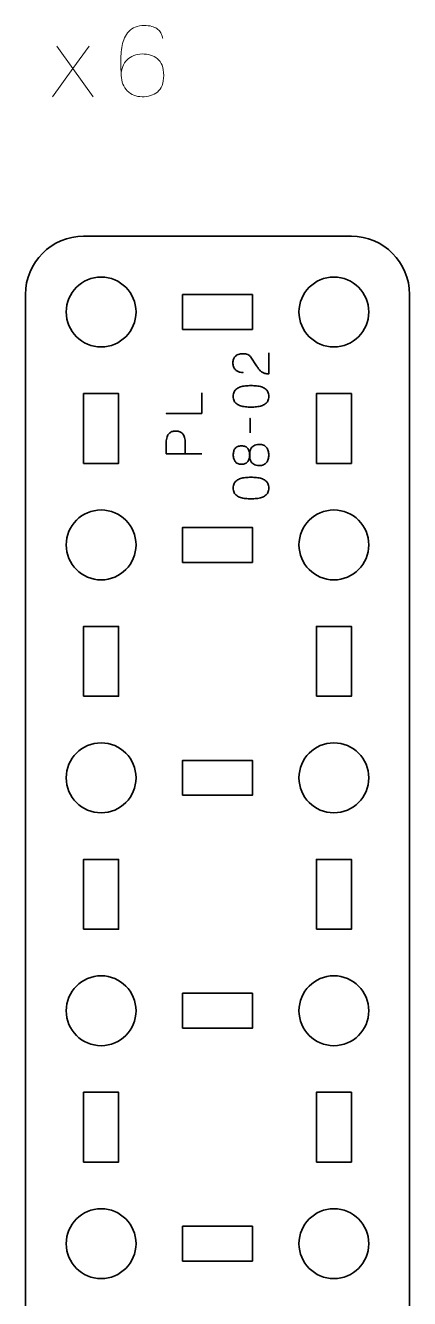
# Model space of a CAD drawing. Header units: centimetres. Extents: x -40 to 171, y -20 to 141.
# Drawn here: x 91.85 to 95.15, y 91.68 to 102.61 of the extents above; entities that cross this region are included whole.
import ezdxf

# ---------------------------------------------------------------- set-up
doc = ezdxf.new("R2010")
doc.units = ezdxf.units.CM
doc.header["$MEASUREMENT"] = 0
doc.layers.add('Layer 1', color=7, linetype='Continuous')

msp = doc.modelspace()

# ---------------------------------------------------------------- linework, layer by layer
at = {"layer": 'Layer 1', "color": 30, "lineweight": 9}
for points, knots in [([(92.67261, 102.18193), (92.67275, 102.20959), (92.67727, 102.23456), (92.6863, 102.25714), (92.6863, 102.25714), (92.69519, 102.27958), (92.70775, 102.29891), (92.72398, 102.31514), (92.72398, 102.31514), (92.74007, 102.33122), (92.75912, 102.34364), (92.78085, 102.35239), (92.78085, 102.35239), (92.80258, 102.36114), (92.82643, 102.36551), (92.85211, 102.36565), (92.85211, 102.36565), (92.87793, 102.3658), (92.90206, 102.36255), (92.9245, 102.35606), (92.9245, 102.35606), (92.94693, 102.34971), (92.96655, 102.33927), (92.98362, 102.32487), (92.98362, 102.32487), (93.0007, 102.31062), (93.0141, 102.29171), (93.0237, 102.26815), (93.0237, 102.26815), (93.0333, 102.24458), (93.03823, 102.21594), (93.03838, 102.18193), (93.03838, 102.18193), (93.03823, 102.14792), (93.0333, 102.11927), (93.0237, 102.09571), (93.0237, 102.09571), (93.0141, 102.07214), (93.0007, 102.05323), (92.98362, 102.03898), (92.98362, 102.03898), (92.96655, 102.02459), (92.94693, 102.01415), (92.9245, 102.0078), (92.9245, 102.0078), (92.90206, 102.0013), (92.87793, 101.99806), (92.85211, 101.9982), (92.85211, 101.9982), (92.82643, 101.99834), (92.80286, 102.00272), (92.78127, 102.01146), (92.78127, 102.01146), (92.75982, 102.02021), (92.74119, 102.03263), (92.72525, 102.04886), (92.72525, 102.04886), (92.7093, 102.06495), (92.69674, 102.08428), (92.68771, 102.10686), (92.68771, 102.10686), (92.67854, 102.12929), (92.6736, 102.15427), (92.67261, 102.18193), (92.67261, 102.18193), (92.67205, 102.1959), (92.67134, 102.21255), (92.67036, 102.23188), (92.67036, 102.23188), (92.66937, 102.25135), (92.6688, 102.27252), (92.66866, 102.29524), (92.66866, 102.29524), (92.66852, 102.3181), (92.66923, 102.34167), (92.67106, 102.3658), (92.67106, 102.3658), (92.67275, 102.39007), (92.67614, 102.41391), (92.68108, 102.43748), (92.68108, 102.43748), (92.68602, 102.46091), (92.69308, 102.48306), (92.70239, 102.5038), (92.70239, 102.5038), (92.7117, 102.52455), (92.7237, 102.54289), (92.73851, 102.55884), (92.73851, 102.55884), (92.75347, 102.57478), (92.77167, 102.58734), (92.79326, 102.59651), (92.79326, 102.59651), (92.81485, 102.60554), (92.8404, 102.6102), (92.86989, 102.61034), (92.86989, 102.61034), (92.89557, 102.6102), (92.9173, 102.60766), (92.93536, 102.60272), (92.93536, 102.60272), (92.95343, 102.59778), (92.96824, 102.59115), (92.9801, 102.58297), (92.9801, 102.58297), (92.99181, 102.57464), (93.00112, 102.56561), (93.0079, 102.55559), (93.0079, 102.55559), (93.01467, 102.54571), (93.01975, 102.53569), (93.02285, 102.52568), (93.02285, 102.52568), (93.0261, 102.51566), (93.02822, 102.50634), (93.02906, 102.49774), (93.02906, 102.49774), (93.02822, 102.50634), (93.0261, 102.51566), (93.02285, 102.52568), (93.02285, 102.52568), (93.01975, 102.53569), (93.01467, 102.54571), (93.0079, 102.55559), (93.0079, 102.55559), (93.00112, 102.56561), (92.99181, 102.57464), (92.9801, 102.58297), (92.9801, 102.58297), (92.96824, 102.59115), (92.95343, 102.59778), (92.93536, 102.60272), (92.93536, 102.60272), (92.9173, 102.60766), (92.89557, 102.6102), (92.86989, 102.61034), (92.86989, 102.61034), (92.8404, 102.6102), (92.81485, 102.60554), (92.79326, 102.59651), (92.79326, 102.59651), (92.77167, 102.58734), (92.75347, 102.57478), (92.73851, 102.55884), (92.73851, 102.55884), (92.7237, 102.54289), (92.7117, 102.52455), (92.70239, 102.5038), (92.70239, 102.5038), (92.69308, 102.48306), (92.68602, 102.46091), (92.68108, 102.43748), (92.68108, 102.43748), (92.67614, 102.41391), (92.67275, 102.39007), (92.67106, 102.3658), (92.67106, 102.3658), (92.66923, 102.34167), (92.66852, 102.3181), (92.66866, 102.29524), (92.66866, 102.29524), (92.6688, 102.27252), (92.66937, 102.25135), (92.67036, 102.23188), (92.67036, 102.23188), (92.67134, 102.21255), (92.67205, 102.1959), (92.67261, 102.18193), (92.67261, 102.18193), (92.6736, 102.15427), (92.67854, 102.12929), (92.68771, 102.10686), (92.68771, 102.10686), (92.69674, 102.08428), (92.7093, 102.06495), (92.72525, 102.04886), (92.72525, 102.04886), (92.74119, 102.03263), (92.75982, 102.02021), (92.78127, 102.01146), (92.78127, 102.01146), (92.80286, 102.00272), (92.82643, 101.99834), (92.85211, 101.9982), (92.85211, 101.9982), (92.87793, 101.99806), (92.90206, 102.0013), (92.9245, 102.0078), (92.9245, 102.0078), (92.94693, 102.01415), (92.96655, 102.02459), (92.98362, 102.03898), (92.98362, 102.03898), (93.0007, 102.05323), (93.0141, 102.07214), (93.0237, 102.09571), (93.0237, 102.09571), (93.0333, 102.11927), (93.03823, 102.14792), (93.03838, 102.18193), (93.03838, 102.18193), (93.03823, 102.21594), (93.0333, 102.24458), (93.0237, 102.26815), (93.0237, 102.26815), (93.0141, 102.29171), (93.0007, 102.31062), (92.98362, 102.32487), (92.98362, 102.32487), (92.96655, 102.33927), (92.94693, 102.34971), (92.9245, 102.35606), (92.9245, 102.35606), (92.90206, 102.36255), (92.87793, 102.3658), (92.85211, 102.36565), (92.85211, 102.36565), (92.82643, 102.36551), (92.80258, 102.36114), (92.78085, 102.35239), (92.78085, 102.35239), (92.75912, 102.34364), (92.74007, 102.33122), (92.72398, 102.31514), (92.72398, 102.31514), (92.70775, 102.29891), (92.69519, 102.27958), (92.6863, 102.25714), (92.6863, 102.25714), (92.67727, 102.23456), (92.67275, 102.20959), (92.67261, 102.18193)], [0, 0, 0, 0, 0.01724138, 0.01724138, 0.01724138, 0.01724138, 0.03448276, 0.03448276, 0.03448276, 0.03448276, 0.05172414, 0.05172414, 0.05172414, 0.05172414, 0.06896552, 0.06896552, 0.06896552, 0.06896552, 0.0862069, 0.0862069, 0.0862069, 0.0862069, 0.10344828, 0.10344828, 0.10344828, 0.10344828, 0.12068966, 0.12068966, 0.12068966, 0.12068966, 0.13793103, 0.13793103, 0.13793103, 0.13793103, 0.15517241, 0.15517241, 0.15517241, 0.15517241, 0.17241379, 0.17241379, 0.17241379, 0.17241379, 0.18965517, 0.18965517, 0.18965517, 0.18965517, 0.20689655, 0.20689655, 0.20689655, 0.20689655, 0.22413793, 0.22413793, 0.22413793, 0.22413793, 0.24137931, 0.24137931, 0.24137931, 0.24137931, 0.25862069, 0.25862069, 0.25862069, 0.25862069, 0.27586207, 0.27586207, 0.27586207, 0.27586207, 0.29310345, 0.29310345, 0.29310345, 0.29310345, 0.31034483, 0.31034483, 0.31034483, 0.31034483, 0.32758621, 0.32758621, 0.32758621, 0.32758621, 0.34482759, 0.34482759, 0.34482759, 0.34482759, 0.36206897, 0.36206897, 0.36206897, 0.36206897, 0.37931034, 0.37931034, 0.37931034, 0.37931034, 0.39655172, 0.39655172, 0.39655172, 0.39655172, 0.4137931, 0.4137931, 0.4137931, 0.4137931, 0.43103448, 0.43103448, 0.43103448, 0.43103448, 0.44827586, 0.44827586, 0.44827586, 0.44827586, 0.46551724, 0.46551724, 0.46551724, 0.46551724, 0.48275862, 0.48275862, 0.48275862, 0.48275862, 0.5, 0.5, 0.5, 0.5, 0.51724138, 0.51724138, 0.51724138, 0.51724138, 0.53448276, 0.53448276, 0.53448276, 0.53448276, 0.55172414, 0.55172414, 0.55172414, 0.55172414, 0.56896552, 0.56896552, 0.56896552, 0.56896552, 0.5862069, 0.5862069, 0.5862069, 0.5862069, 0.60344828, 0.60344828, 0.60344828, 0.60344828, 0.62068966, 0.62068966, 0.62068966, 0.62068966, 0.63793103, 0.63793103, 0.63793103, 0.63793103, 0.65517241, 0.65517241, 0.65517241, 0.65517241, 0.67241379, 0.67241379, 0.67241379, 0.67241379, 0.68965517, 0.68965517, 0.68965517, 0.68965517, 0.70689655, 0.70689655, 0.70689655, 0.70689655, 0.72413793, 0.72413793, 0.72413793, 0.72413793, 0.74137931, 0.74137931, 0.74137931, 0.74137931, 0.75862069, 0.75862069, 0.75862069, 0.75862069, 0.77586207, 0.77586207, 0.77586207, 0.77586207, 0.79310345, 0.79310345, 0.79310345, 0.79310345, 0.81034483, 0.81034483, 0.81034483, 0.81034483, 0.82758621, 0.82758621, 0.82758621, 0.82758621, 0.84482759, 0.84482759, 0.84482759, 0.84482759, 0.86206897, 0.86206897, 0.86206897, 0.86206897, 0.87931034, 0.87931034, 0.87931034, 0.87931034, 0.89655172, 0.89655172, 0.89655172, 0.89655172, 0.9137931, 0.9137931, 0.9137931, 0.9137931, 0.93103448, 0.93103448, 0.93103448, 0.93103448, 0.94827586, 0.94827586, 0.94827586, 0.94827586, 0.96551724, 0.96551724, 0.96551724, 0.96551724, 0.98275862, 0.98275862, 0.98275862, 0.98275862, 1, 1, 1, 1]), ([(92.08333, 101.9982), (92.08333, 101.9982), (92.25774, 102.24035), (92.25774, 102.24035), (92.25774, 102.24035), (92.25774, 102.24035), (92.11889, 102.43254), (92.11889, 102.43254), (92.11889, 102.43254), (92.11889, 102.43254), (92.25774, 102.24035), (92.25774, 102.24035), (92.25774, 102.24035), (92.25774, 102.24035), (92.39744, 102.43254), (92.39744, 102.43254), (92.39744, 102.43254), (92.39744, 102.43254), (92.25774, 102.24035), (92.25774, 102.24035), (92.25774, 102.24035), (92.25774, 102.24035), (92.43301, 101.9982), (92.43301, 101.9982), (92.43301, 101.9982), (92.43301, 101.9982), (92.25774, 102.24035), (92.25774, 102.24035), (92.25774, 102.24035), (92.25774, 102.24035), (92.08333, 101.9982), (92.08333, 101.9982)], [0, 0, 0, 0, 0.125, 0.125, 0.125, 0.125, 0.25, 0.25, 0.25, 0.25, 0.375, 0.375, 0.375, 0.375, 0.5, 0.5, 0.5, 0.5, 0.625, 0.625, 0.625, 0.625, 0.75, 0.75, 0.75, 0.75, 0.875, 0.875, 0.875, 0.875, 1, 1, 1, 1])]:
    msp.add_open_spline(points, degree=3, knots=knots, dxfattribs=at)
at = {"layer": 'Layer 1', "color": 250, "lineweight": 35}
for points, knots in [([(94.65, 85.5), (94.65, 85.5), (92.35, 85.5), (92.35, 85.5), (92.35, 85.5), (92.07391, 85.5), (91.85, 85.72391), (91.85, 86), (91.85, 86), (91.85, 86), (91.85, 100.3), (91.85, 100.3), (91.85, 100.3), (91.85, 100.57609), (92.07391, 100.8), (92.35, 100.8), (92.35, 100.8), (92.35, 100.8), (94.65, 100.8), (94.65, 100.8), (94.65, 100.8), (94.92609, 100.8), (95.15, 100.57609), (95.15, 100.3), (95.15, 100.3), (95.15, 100.3), (95.15, 86), (95.15, 86), (95.15, 86), (95.15, 85.72391), (94.92609, 85.5), (94.65, 85.5)], [0, 0, 0, 0, 0.125, 0.125, 0.125, 0.125, 0.25, 0.25, 0.25, 0.25, 0.375, 0.375, 0.375, 0.375, 0.5, 0.5, 0.5, 0.5, 0.625, 0.625, 0.625, 0.625, 0.75, 0.75, 0.75, 0.75, 0.875, 0.875, 0.875, 0.875, 1, 1, 1, 1]), ([(92.2, 100.15), (92.2, 100.31566), (92.33434, 100.45), (92.5, 100.45), (92.5, 100.45), (92.66566, 100.45), (92.8, 100.31566), (92.8, 100.15), (92.8, 100.15), (92.8, 99.98434), (92.66566, 99.85), (92.5, 99.85), (92.5, 99.85), (92.33434, 99.85), (92.2, 99.98434), (92.2, 100.15)], [0, 0, 0, 0, 0.25, 0.25, 0.25, 0.25, 0.5, 0.5, 0.5, 0.5, 0.75, 0.75, 0.75, 0.75, 1, 1, 1, 1]), ([(94.2, 100.15), (94.2, 100.31566), (94.33434, 100.45), (94.5, 100.45), (94.5, 100.45), (94.66566, 100.45), (94.8, 100.31566), (94.8, 100.15), (94.8, 100.15), (94.8, 99.98434), (94.66566, 99.85), (94.5, 99.85), (94.5, 99.85), (94.33434, 99.85), (94.2, 99.98434), (94.2, 100.15)], [0, 0, 0, 0, 0.25, 0.25, 0.25, 0.25, 0.5, 0.5, 0.5, 0.5, 0.75, 0.75, 0.75, 0.75, 1, 1, 1, 1]), ([(93.2, 100), (93.2, 100), (93.2, 100.3), (93.2, 100.3), (93.2, 100.3), (93.2, 100.3), (93.8, 100.3), (93.8, 100.3), (93.8, 100.3), (93.8, 100.3), (93.8, 100), (93.8, 100), (93.8, 100), (93.8, 100), (93.2, 100), (93.2, 100)], [0, 0, 0, 0, 0.25, 0.25, 0.25, 0.25, 0.5, 0.5, 0.5, 0.5, 0.75, 0.75, 0.75, 0.75, 1, 1, 1, 1]), ([(92.35, 98.85), (92.35, 98.85), (92.35, 99.45), (92.35, 99.45), (92.35, 99.45), (92.35, 99.45), (92.65, 99.45), (92.65, 99.45), (92.65, 99.45), (92.65, 99.45), (92.65, 98.85), (92.65, 98.85), (92.65, 98.85), (92.65, 98.85), (92.35, 98.85), (92.35, 98.85)], [0, 0, 0, 0, 0.25, 0.25, 0.25, 0.25, 0.5, 0.5, 0.5, 0.5, 0.75, 0.75, 0.75, 0.75, 1, 1, 1, 1]), ([(94.35, 98.85), (94.35, 98.85), (94.35, 99.45), (94.35, 99.45), (94.35, 99.45), (94.35, 99.45), (94.65, 99.45), (94.65, 99.45), (94.65, 99.45), (94.65, 99.45), (94.65, 98.85), (94.65, 98.85), (94.65, 98.85), (94.65, 98.85), (94.35, 98.85), (94.35, 98.85)], [0, 0, 0, 0, 0.25, 0.25, 0.25, 0.25, 0.5, 0.5, 0.5, 0.5, 0.75, 0.75, 0.75, 0.75, 1, 1, 1, 1]), ([(92.2, 98.15), (92.2, 98.31566), (92.33434, 98.45), (92.5, 98.45), (92.5, 98.45), (92.66566, 98.45), (92.8, 98.31566), (92.8, 98.15), (92.8, 98.15), (92.8, 97.98434), (92.66566, 97.85), (92.5, 97.85), (92.5, 97.85), (92.33434, 97.85), (92.2, 97.98434), (92.2, 98.15)], [0, 0, 0, 0, 0.25, 0.25, 0.25, 0.25, 0.5, 0.5, 0.5, 0.5, 0.75, 0.75, 0.75, 0.75, 1, 1, 1, 1]), ([(94.2, 98.15), (94.2, 98.31566), (94.33434, 98.45), (94.5, 98.45), (94.5, 98.45), (94.66566, 98.45), (94.8, 98.31566), (94.8, 98.15), (94.8, 98.15), (94.8, 97.98434), (94.66566, 97.85), (94.5, 97.85), (94.5, 97.85), (94.33434, 97.85), (94.2, 97.98434), (94.2, 98.15)], [0, 0, 0, 0, 0.25, 0.25, 0.25, 0.25, 0.5, 0.5, 0.5, 0.5, 0.75, 0.75, 0.75, 0.75, 1, 1, 1, 1]), ([(93.2, 98), (93.2, 98), (93.2, 98.3), (93.2, 98.3), (93.2, 98.3), (93.2, 98.3), (93.8, 98.3), (93.8, 98.3), (93.8, 98.3), (93.8, 98.3), (93.8, 98), (93.8, 98), (93.8, 98), (93.8, 98), (93.2, 98), (93.2, 98)], [0, 0, 0, 0, 0.25, 0.25, 0.25, 0.25, 0.5, 0.5, 0.5, 0.5, 0.75, 0.75, 0.75, 0.75, 1, 1, 1, 1]), ([(92.35, 96.85), (92.35, 96.85), (92.35, 97.45), (92.35, 97.45), (92.35, 97.45), (92.35, 97.45), (92.65, 97.45), (92.65, 97.45), (92.65, 97.45), (92.65, 97.45), (92.65, 96.85), (92.65, 96.85), (92.65, 96.85), (92.65, 96.85), (92.35, 96.85), (92.35, 96.85)], [0, 0, 0, 0, 0.25, 0.25, 0.25, 0.25, 0.5, 0.5, 0.5, 0.5, 0.75, 0.75, 0.75, 0.75, 1, 1, 1, 1]), ([(94.35, 96.85), (94.35, 96.85), (94.35, 97.45), (94.35, 97.45), (94.35, 97.45), (94.35, 97.45), (94.65, 97.45), (94.65, 97.45), (94.65, 97.45), (94.65, 97.45), (94.65, 96.85), (94.65, 96.85), (94.65, 96.85), (94.65, 96.85), (94.35, 96.85), (94.35, 96.85)], [0, 0, 0, 0, 0.25, 0.25, 0.25, 0.25, 0.5, 0.5, 0.5, 0.5, 0.75, 0.75, 0.75, 0.75, 1, 1, 1, 1]), ([(92.2, 96.15), (92.2, 96.31566), (92.33434, 96.45), (92.5, 96.45), (92.5, 96.45), (92.66566, 96.45), (92.8, 96.31566), (92.8, 96.15), (92.8, 96.15), (92.8, 95.98434), (92.66566, 95.85), (92.5, 95.85), (92.5, 95.85), (92.33434, 95.85), (92.2, 95.98434), (92.2, 96.15)], [0, 0, 0, 0, 0.25, 0.25, 0.25, 0.25, 0.5, 0.5, 0.5, 0.5, 0.75, 0.75, 0.75, 0.75, 1, 1, 1, 1]), ([(94.2, 96.15), (94.2, 96.31566), (94.33434, 96.45), (94.5, 96.45), (94.5, 96.45), (94.66566, 96.45), (94.8, 96.31566), (94.8, 96.15), (94.8, 96.15), (94.8, 95.98434), (94.66566, 95.85), (94.5, 95.85), (94.5, 95.85), (94.33434, 95.85), (94.2, 95.98434), (94.2, 96.15)], [0, 0, 0, 0, 0.25, 0.25, 0.25, 0.25, 0.5, 0.5, 0.5, 0.5, 0.75, 0.75, 0.75, 0.75, 1, 1, 1, 1]), ([(93.2, 96), (93.2, 96), (93.2, 96.3), (93.2, 96.3), (93.2, 96.3), (93.2, 96.3), (93.8, 96.3), (93.8, 96.3), (93.8, 96.3), (93.8, 96.3), (93.8, 96), (93.8, 96), (93.8, 96), (93.8, 96), (93.2, 96), (93.2, 96)], [0, 0, 0, 0, 0.25, 0.25, 0.25, 0.25, 0.5, 0.5, 0.5, 0.5, 0.75, 0.75, 0.75, 0.75, 1, 1, 1, 1]), ([(92.35, 94.85), (92.35, 94.85), (92.35, 95.45), (92.35, 95.45), (92.35, 95.45), (92.35, 95.45), (92.65, 95.45), (92.65, 95.45), (92.65, 95.45), (92.65, 95.45), (92.65, 94.85), (92.65, 94.85), (92.65, 94.85), (92.65, 94.85), (92.35, 94.85), (92.35, 94.85)], [0, 0, 0, 0, 0.25, 0.25, 0.25, 0.25, 0.5, 0.5, 0.5, 0.5, 0.75, 0.75, 0.75, 0.75, 1, 1, 1, 1]), ([(94.35, 94.85), (94.35, 94.85), (94.35, 95.45), (94.35, 95.45), (94.35, 95.45), (94.35, 95.45), (94.65, 95.45), (94.65, 95.45), (94.65, 95.45), (94.65, 95.45), (94.65, 94.85), (94.65, 94.85), (94.65, 94.85), (94.65, 94.85), (94.35, 94.85), (94.35, 94.85)], [0, 0, 0, 0, 0.25, 0.25, 0.25, 0.25, 0.5, 0.5, 0.5, 0.5, 0.75, 0.75, 0.75, 0.75, 1, 1, 1, 1]), ([(92.2, 94.15), (92.2, 94.31566), (92.33434, 94.45), (92.5, 94.45), (92.5, 94.45), (92.66566, 94.45), (92.8, 94.31566), (92.8, 94.15), (92.8, 94.15), (92.8, 93.98434), (92.66566, 93.85), (92.5, 93.85), (92.5, 93.85), (92.33434, 93.85), (92.2, 93.98434), (92.2, 94.15)], [0, 0, 0, 0, 0.25, 0.25, 0.25, 0.25, 0.5, 0.5, 0.5, 0.5, 0.75, 0.75, 0.75, 0.75, 1, 1, 1, 1]), ([(94.2, 94.15), (94.2, 94.31566), (94.33434, 94.45), (94.5, 94.45), (94.5, 94.45), (94.66566, 94.45), (94.8, 94.31566), (94.8, 94.15), (94.8, 94.15), (94.8, 93.98434), (94.66566, 93.85), (94.5, 93.85), (94.5, 93.85), (94.33434, 93.85), (94.2, 93.98434), (94.2, 94.15)], [0, 0, 0, 0, 0.25, 0.25, 0.25, 0.25, 0.5, 0.5, 0.5, 0.5, 0.75, 0.75, 0.75, 0.75, 1, 1, 1, 1]), ([(93.2, 94), (93.2, 94), (93.2, 94.3), (93.2, 94.3), (93.2, 94.3), (93.2, 94.3), (93.8, 94.3), (93.8, 94.3), (93.8, 94.3), (93.8, 94.3), (93.8, 94), (93.8, 94), (93.8, 94), (93.8, 94), (93.2, 94), (93.2, 94)], [0, 0, 0, 0, 0.25, 0.25, 0.25, 0.25, 0.5, 0.5, 0.5, 0.5, 0.75, 0.75, 0.75, 0.75, 1, 1, 1, 1]), ([(92.35, 92.85), (92.35, 92.85), (92.35, 93.45), (92.35, 93.45), (92.35, 93.45), (92.35, 93.45), (92.65, 93.45), (92.65, 93.45), (92.65, 93.45), (92.65, 93.45), (92.65, 92.85), (92.65, 92.85), (92.65, 92.85), (92.65, 92.85), (92.35, 92.85), (92.35, 92.85)], [0, 0, 0, 0, 0.25, 0.25, 0.25, 0.25, 0.5, 0.5, 0.5, 0.5, 0.75, 0.75, 0.75, 0.75, 1, 1, 1, 1]), ([(94.35, 92.85), (94.35, 92.85), (94.35, 93.45), (94.35, 93.45), (94.35, 93.45), (94.35, 93.45), (94.65, 93.45), (94.65, 93.45), (94.65, 93.45), (94.65, 93.45), (94.65, 92.85), (94.65, 92.85), (94.65, 92.85), (94.65, 92.85), (94.35, 92.85), (94.35, 92.85)], [0, 0, 0, 0, 0.25, 0.25, 0.25, 0.25, 0.5, 0.5, 0.5, 0.5, 0.75, 0.75, 0.75, 0.75, 1, 1, 1, 1]), ([(92.2, 92.15), (92.2, 92.31566), (92.33434, 92.45), (92.5, 92.45), (92.5, 92.45), (92.66566, 92.45), (92.8, 92.31566), (92.8, 92.15), (92.8, 92.15), (92.8, 91.98434), (92.66566, 91.85), (92.5, 91.85), (92.5, 91.85), (92.33434, 91.85), (92.2, 91.98434), (92.2, 92.15)], [0, 0, 0, 0, 0.25, 0.25, 0.25, 0.25, 0.5, 0.5, 0.5, 0.5, 0.75, 0.75, 0.75, 0.75, 1, 1, 1, 1]), ([(94.2, 92.15), (94.2, 92.31566), (94.33434, 92.45), (94.5, 92.45), (94.5, 92.45), (94.66566, 92.45), (94.8, 92.31566), (94.8, 92.15), (94.8, 92.15), (94.8, 91.98434), (94.66566, 91.85), (94.5, 91.85), (94.5, 91.85), (94.33434, 91.85), (94.2, 91.98434), (94.2, 92.15)], [0, 0, 0, 0, 0.25, 0.25, 0.25, 0.25, 0.5, 0.5, 0.5, 0.5, 0.75, 0.75, 0.75, 0.75, 1, 1, 1, 1]), ([(93.2, 92), (93.2, 92), (93.2, 92.3), (93.2, 92.3), (93.2, 92.3), (93.2, 92.3), (93.8, 92.3), (93.8, 92.3), (93.8, 92.3), (93.8, 92.3), (93.8, 92), (93.8, 92), (93.8, 92), (93.8, 92), (93.2, 92), (93.2, 92)], [0, 0, 0, 0, 0.25, 0.25, 0.25, 0.25, 0.5, 0.5, 0.5, 0.5, 0.75, 0.75, 0.75, 0.75, 1, 1, 1, 1])]:
    msp.add_open_spline(points, degree=3, knots=knots, dxfattribs=at)
at = {"layer": 'Layer 1', "color": 30, "lineweight": 35}
for points, knots in [([(93.94023, 99.79985), (93.94023, 99.79985), (93.94023, 99.61824), (93.94023, 99.61824), (93.94023, 99.61824), (93.92795, 99.61859), (93.91709, 99.62014), (93.90777, 99.62276), (93.90777, 99.62276), (93.89846, 99.62544), (93.89028, 99.62903), (93.88322, 99.63348), (93.88322, 99.63348), (93.87617, 99.638), (93.86989, 99.64315), (93.86438, 99.649), (93.86438, 99.649), (93.85881, 99.65486), (93.85373, 99.66114), (93.84893, 99.66791), (93.84893, 99.66791), (93.8442, 99.67468), (93.83948, 99.68167), (93.83482, 99.68894), (93.83482, 99.68894), (93.83482, 99.68894), (93.78656, 99.76133), (93.78656, 99.76133), (93.78656, 99.76133), (93.78134, 99.76873), (93.7757, 99.77452), (93.76949, 99.77861), (93.76949, 99.77861), (93.76335, 99.78277), (93.75686, 99.78567), (93.75008, 99.78743), (93.75008, 99.78743), (93.74324, 99.78912), (93.73633, 99.79018), (93.7292, 99.79053), (93.7292, 99.79053), (93.72207, 99.79089), (93.71495, 99.79103), (93.70782, 99.79096), (93.70782, 99.79096), (93.70197, 99.79096), (93.69569, 99.79018), (93.68891, 99.78863), (93.68891, 99.78863), (93.68221, 99.78701), (93.67551, 99.78447), (93.66888, 99.78087), (93.66888, 99.78087), (93.66224, 99.77727), (93.65618, 99.77247), (93.65067, 99.76648), (93.65067, 99.76648), (93.64524, 99.76048), (93.64087, 99.75307), (93.63755, 99.74425), (93.63755, 99.74425), (93.63423, 99.73543), (93.63254, 99.72506), (93.63247, 99.71307), (93.63247, 99.71307), (93.63254, 99.701), (93.63423, 99.69035), (93.63748, 99.68117), (93.63748, 99.68117), (93.64072, 99.672), (93.64524, 99.66417), (93.65095, 99.65768), (93.65095, 99.65768), (93.65667, 99.65119), (93.6633, 99.64597), (93.67071, 99.64188), (93.67071, 99.64188), (93.67812, 99.63778), (93.68602, 99.63482), (93.69435, 99.63292), (93.69435, 99.63292), (93.70267, 99.63101), (93.71114, 99.63009), (93.71968, 99.63009), (93.71968, 99.63009), (93.71114, 99.63009), (93.70267, 99.63101), (93.69435, 99.63292), (93.69435, 99.63292), (93.68602, 99.63482), (93.67812, 99.63778), (93.67071, 99.64188), (93.67071, 99.64188), (93.6633, 99.64597), (93.65667, 99.65119), (93.65095, 99.65768), (93.65095, 99.65768), (93.64524, 99.66417), (93.64072, 99.672), (93.63748, 99.68117), (93.63748, 99.68117), (93.63423, 99.69035), (93.63254, 99.701), (93.63247, 99.71307), (93.63247, 99.71307), (93.63254, 99.72506), (93.63423, 99.73543), (93.63755, 99.74425), (93.63755, 99.74425), (93.64087, 99.75307), (93.64524, 99.76048), (93.65067, 99.76648), (93.65067, 99.76648), (93.65618, 99.77247), (93.66224, 99.77727), (93.66888, 99.78087), (93.66888, 99.78087), (93.67551, 99.78447), (93.68221, 99.78701), (93.68891, 99.78863), (93.68891, 99.78863), (93.69569, 99.79018), (93.70197, 99.79096), (93.70782, 99.79096), (93.70782, 99.79096), (93.71495, 99.79103), (93.72207, 99.79089), (93.7292, 99.79053), (93.7292, 99.79053), (93.73633, 99.79018), (93.74324, 99.78912), (93.75008, 99.78743), (93.75008, 99.78743), (93.75686, 99.78567), (93.76335, 99.78277), (93.76949, 99.77861), (93.76949, 99.77861), (93.7757, 99.77452), (93.78134, 99.76873), (93.78656, 99.76133), (93.78656, 99.76133), (93.78656, 99.76133), (93.83482, 99.68894), (93.83482, 99.68894), (93.83482, 99.68894), (93.83948, 99.68167), (93.8442, 99.67468), (93.84893, 99.66791), (93.84893, 99.66791), (93.85373, 99.66114), (93.85881, 99.65486), (93.86438, 99.649), (93.86438, 99.649), (93.86989, 99.64315), (93.87617, 99.638), (93.88322, 99.63348), (93.88322, 99.63348), (93.89028, 99.62903), (93.89846, 99.62544), (93.90777, 99.62276), (93.90777, 99.62276), (93.91709, 99.62014), (93.92795, 99.61859), (93.94023, 99.61824), (93.94023, 99.61824), (93.94023, 99.61824), (93.94023, 99.79985), (93.94023, 99.79985)], [0, 0, 0, 0, 0.02380952, 0.02380952, 0.02380952, 0.02380952, 0.04761905, 0.04761905, 0.04761905, 0.04761905, 0.07142857, 0.07142857, 0.07142857, 0.07142857, 0.0952381, 0.0952381, 0.0952381, 0.0952381, 0.11904762, 0.11904762, 0.11904762, 0.11904762, 0.14285714, 0.14285714, 0.14285714, 0.14285714, 0.16666667, 0.16666667, 0.16666667, 0.16666667, 0.19047619, 0.19047619, 0.19047619, 0.19047619, 0.21428571, 0.21428571, 0.21428571, 0.21428571, 0.23809524, 0.23809524, 0.23809524, 0.23809524, 0.26190476, 0.26190476, 0.26190476, 0.26190476, 0.28571429, 0.28571429, 0.28571429, 0.28571429, 0.30952381, 0.30952381, 0.30952381, 0.30952381, 0.33333333, 0.33333333, 0.33333333, 0.33333333, 0.35714286, 0.35714286, 0.35714286, 0.35714286, 0.38095238, 0.38095238, 0.38095238, 0.38095238, 0.4047619, 0.4047619, 0.4047619, 0.4047619, 0.42857143, 0.42857143, 0.42857143, 0.42857143, 0.45238095, 0.45238095, 0.45238095, 0.45238095, 0.47619048, 0.47619048, 0.47619048, 0.47619048, 0.5, 0.5, 0.5, 0.5, 0.52380952, 0.52380952, 0.52380952, 0.52380952, 0.54761905, 0.54761905, 0.54761905, 0.54761905, 0.57142857, 0.57142857, 0.57142857, 0.57142857, 0.5952381, 0.5952381, 0.5952381, 0.5952381, 0.61904762, 0.61904762, 0.61904762, 0.61904762, 0.64285714, 0.64285714, 0.64285714, 0.64285714, 0.66666667, 0.66666667, 0.66666667, 0.66666667, 0.69047619, 0.69047619, 0.69047619, 0.69047619, 0.71428571, 0.71428571, 0.71428571, 0.71428571, 0.73809524, 0.73809524, 0.73809524, 0.73809524, 0.76190476, 0.76190476, 0.76190476, 0.76190476, 0.78571429, 0.78571429, 0.78571429, 0.78571429, 0.80952381, 0.80952381, 0.80952381, 0.80952381, 0.83333333, 0.83333333, 0.83333333, 0.83333333, 0.85714286, 0.85714286, 0.85714286, 0.85714286, 0.88095238, 0.88095238, 0.88095238, 0.88095238, 0.9047619, 0.9047619, 0.9047619, 0.9047619, 0.92857143, 0.92857143, 0.92857143, 0.92857143, 0.95238095, 0.95238095, 0.95238095, 0.95238095, 0.97619048, 0.97619048, 0.97619048, 0.97619048, 1, 1, 1, 1]), ([(93.94023, 99.42563), (93.94016, 99.44044), (93.93755, 99.45321), (93.93247, 99.46387), (93.93247, 99.46387), (93.92739, 99.47445), (93.92012, 99.48327), (93.91088, 99.49032), (93.91088, 99.49032), (93.90157, 99.49731), (93.89056, 99.50281), (93.87786, 99.5069), (93.87786, 99.5069), (93.86516, 99.51093), (93.85126, 99.51382), (93.83602, 99.51544), (93.83602, 99.51544), (93.82078, 99.51714), (93.80476, 99.51798), (93.78783, 99.51791), (93.78783, 99.51791), (93.77097, 99.51798), (93.75495, 99.51714), (93.73978, 99.51544), (93.73978, 99.51544), (93.72461, 99.51382), (93.71064, 99.51093), (93.69794, 99.5069), (93.69794, 99.5069), (93.68531, 99.50281), (93.67431, 99.49731), (93.66492, 99.49032), (93.66492, 99.49032), (93.65561, 99.48327), (93.64834, 99.47445), (93.64326, 99.46387), (93.64326, 99.46387), (93.63811, 99.45321), (93.6355, 99.44044), (93.63543, 99.42563), (93.63543, 99.42563), (93.6355, 99.41081), (93.63811, 99.39804), (93.64326, 99.38738), (93.64326, 99.38738), (93.64834, 99.3768), (93.65561, 99.36798), (93.66492, 99.36093), (93.66492, 99.36093), (93.67431, 99.35394), (93.68531, 99.34844), (93.69794, 99.34435), (93.69794, 99.34435), (93.71064, 99.34032), (93.72461, 99.33743), (93.73978, 99.33581), (93.73978, 99.33581), (93.75495, 99.33412), (93.77097, 99.33327), (93.78783, 99.33334), (93.78783, 99.33334), (93.80476, 99.33327), (93.82078, 99.33412), (93.83602, 99.33581), (93.83602, 99.33581), (93.85126, 99.33743), (93.86516, 99.34032), (93.87786, 99.34435), (93.87786, 99.34435), (93.89056, 99.34844), (93.90157, 99.35394), (93.91088, 99.36093), (93.91088, 99.36093), (93.92012, 99.36798), (93.92739, 99.3768), (93.93247, 99.38738), (93.93247, 99.38738), (93.93755, 99.39804), (93.94016, 99.41081), (93.94023, 99.42563)], [0, 0, 0, 0, 0.05, 0.05, 0.05, 0.05, 0.1, 0.1, 0.1, 0.1, 0.15, 0.15, 0.15, 0.15, 0.2, 0.2, 0.2, 0.2, 0.25, 0.25, 0.25, 0.25, 0.3, 0.3, 0.3, 0.3, 0.35, 0.35, 0.35, 0.35, 0.4, 0.4, 0.4, 0.4, 0.45, 0.45, 0.45, 0.45, 0.5, 0.5, 0.5, 0.5, 0.55, 0.55, 0.55, 0.55, 0.6, 0.6, 0.6, 0.6, 0.65, 0.65, 0.65, 0.65, 0.7, 0.7, 0.7, 0.7, 0.75, 0.75, 0.75, 0.75, 0.8, 0.8, 0.8, 0.8, 0.85, 0.85, 0.85, 0.85, 0.9, 0.9, 0.9, 0.9, 0.95, 0.95, 0.95, 0.95, 1, 1, 1, 1]), ([(93.94023, 99.42563), (93.94016, 99.44044), (93.93755, 99.45321), (93.93247, 99.46387), (93.93247, 99.46387), (93.92739, 99.47445), (93.92012, 99.48327), (93.91088, 99.49032), (93.91088, 99.49032), (93.90157, 99.49731), (93.89056, 99.50281), (93.87786, 99.5069), (93.87786, 99.5069), (93.86516, 99.51093), (93.85126, 99.51382), (93.83602, 99.51544), (93.83602, 99.51544), (93.82078, 99.51714), (93.80476, 99.51798), (93.78783, 99.51791), (93.78783, 99.51791), (93.77097, 99.51798), (93.75495, 99.51714), (93.73978, 99.51544), (93.73978, 99.51544), (93.72461, 99.51382), (93.71064, 99.51093), (93.69794, 99.5069), (93.69794, 99.5069), (93.68531, 99.50281), (93.67431, 99.49731), (93.66492, 99.49032), (93.66492, 99.49032), (93.65561, 99.48327), (93.64834, 99.47445), (93.64326, 99.46387), (93.64326, 99.46387), (93.63811, 99.45321), (93.6355, 99.44044), (93.63543, 99.42563), (93.63543, 99.42563), (93.6355, 99.41081), (93.63811, 99.39804), (93.64326, 99.38738), (93.64326, 99.38738), (93.64834, 99.3768), (93.65561, 99.36798), (93.66492, 99.36093), (93.66492, 99.36093), (93.67431, 99.35394), (93.68531, 99.34844), (93.69794, 99.34435), (93.69794, 99.34435), (93.71064, 99.34032), (93.72461, 99.33743), (93.73978, 99.33581), (93.73978, 99.33581), (93.75495, 99.33412), (93.77097, 99.33327), (93.78783, 99.33334), (93.78783, 99.33334), (93.80476, 99.33327), (93.82078, 99.33412), (93.83602, 99.33581), (93.83602, 99.33581), (93.85126, 99.33743), (93.86516, 99.34032), (93.87786, 99.34435), (93.87786, 99.34435), (93.89056, 99.34844), (93.90157, 99.35394), (93.91088, 99.36093), (93.91088, 99.36093), (93.92012, 99.36798), (93.92739, 99.3768), (93.93247, 99.38738), (93.93247, 99.38738), (93.93755, 99.39804), (93.94016, 99.41081), (93.94023, 99.42563)], [0, 0, 0, 0, 0.05, 0.05, 0.05, 0.05, 0.1, 0.1, 0.1, 0.1, 0.15, 0.15, 0.15, 0.15, 0.2, 0.2, 0.2, 0.2, 0.25, 0.25, 0.25, 0.25, 0.3, 0.3, 0.3, 0.3, 0.35, 0.35, 0.35, 0.35, 0.4, 0.4, 0.4, 0.4, 0.45, 0.45, 0.45, 0.45, 0.5, 0.5, 0.5, 0.5, 0.55, 0.55, 0.55, 0.55, 0.6, 0.6, 0.6, 0.6, 0.65, 0.65, 0.65, 0.65, 0.7, 0.7, 0.7, 0.7, 0.75, 0.75, 0.75, 0.75, 0.8, 0.8, 0.8, 0.8, 0.85, 0.85, 0.85, 0.85, 0.9, 0.9, 0.9, 0.9, 0.95, 0.95, 0.95, 0.95, 1, 1, 1, 1]), ([(93.36492, 99.45695), (93.36492, 99.45695), (93.36492, 99.27873), (93.36492, 99.27873), (93.36492, 99.27873), (93.36492, 99.27873), (93.0597, 99.27873), (93.0597, 99.27873), (93.0597, 99.27873), (93.0597, 99.27873), (93.36492, 99.27873), (93.36492, 99.27873), (93.36492, 99.27873), (93.36492, 99.27873), (93.36492, 99.45695), (93.36492, 99.45695)], [0, 0, 0, 0, 0.25, 0.25, 0.25, 0.25, 0.5, 0.5, 0.5, 0.5, 0.75, 0.75, 0.75, 0.75, 1, 1, 1, 1]), ([(93.78063, 99.11321), (93.78063, 99.11321), (93.78063, 99.2364), (93.78063, 99.2364), (93.78063, 99.2364), (93.78063, 99.2364), (93.78063, 99.11321), (93.78063, 99.11321)], [0, 0, 0, 0, 0.5, 0.5, 0.5, 0.5, 1, 1, 1, 1]), ([(93.36492, 98.93245), (93.36492, 98.93245), (93.0597, 98.93245), (93.0597, 98.93245), (93.0597, 98.93245), (93.0597, 98.93245), (93.0597, 99.02982), (93.0597, 99.02982), (93.0597, 99.02982), (93.05977, 99.04929), (93.06196, 99.0653), (93.06619, 99.07793), (93.06619, 99.07793), (93.07035, 99.09049), (93.07614, 99.10037), (93.08348, 99.1075), (93.08348, 99.1075), (93.09074, 99.11462), (93.09907, 99.1197), (93.10845, 99.12281), (93.10845, 99.12281), (93.11784, 99.12584), (93.12764, 99.1276), (93.13802, 99.12803), (93.13802, 99.12803), (93.14839, 99.12852), (93.15855, 99.12732), (93.16842, 99.1245), (93.16842, 99.1245), (93.1783, 99.12161), (93.18726, 99.11674), (93.19531, 99.10975), (93.19531, 99.10975), (93.20335, 99.10284), (93.20977, 99.09346), (93.2145, 99.08167), (93.2145, 99.08167), (93.21929, 99.06989), (93.22169, 99.05529), (93.22183, 99.03786), (93.22183, 99.03786), (93.22183, 99.03786), (93.22183, 98.93245), (93.22183, 98.93245), (93.22183, 98.93245), (93.22183, 98.93245), (93.22183, 99.03786), (93.22183, 99.03786), (93.22183, 99.03786), (93.22169, 99.05493), (93.21929, 99.0694), (93.2145, 99.08111), (93.2145, 99.08111), (93.20977, 99.09289), (93.20335, 99.10228), (93.19531, 99.10933), (93.19531, 99.10933), (93.18726, 99.11632), (93.1783, 99.12133), (93.16842, 99.12429), (93.16842, 99.12429), (93.15855, 99.12725), (93.14839, 99.12852), (93.13802, 99.12803), (93.13802, 99.12803), (93.12764, 99.1276), (93.11784, 99.12584), (93.10845, 99.12267), (93.10845, 99.12267), (93.09907, 99.11956), (93.09074, 99.11434), (93.08348, 99.10721), (93.08348, 99.10721), (93.07614, 99.10002), (93.07035, 99.09014), (93.06619, 99.07758), (93.06619, 99.07758), (93.06196, 99.06495), (93.05977, 99.04908), (93.0597, 99.02982), (93.0597, 99.02982), (93.0597, 99.02982), (93.0597, 98.93245), (93.0597, 98.93245), (93.0597, 98.93245), (93.0597, 98.93245), (93.36492, 98.93245), (93.36492, 98.93245)], [0, 0, 0, 0, 0.04545455, 0.04545455, 0.04545455, 0.04545455, 0.09090909, 0.09090909, 0.09090909, 0.09090909, 0.13636364, 0.13636364, 0.13636364, 0.13636364, 0.18181818, 0.18181818, 0.18181818, 0.18181818, 0.22727273, 0.22727273, 0.22727273, 0.22727273, 0.27272727, 0.27272727, 0.27272727, 0.27272727, 0.31818182, 0.31818182, 0.31818182, 0.31818182, 0.36363636, 0.36363636, 0.36363636, 0.36363636, 0.40909091, 0.40909091, 0.40909091, 0.40909091, 0.45454545, 0.45454545, 0.45454545, 0.45454545, 0.5, 0.5, 0.5, 0.5, 0.54545455, 0.54545455, 0.54545455, 0.54545455, 0.59090909, 0.59090909, 0.59090909, 0.59090909, 0.63636364, 0.63636364, 0.63636364, 0.63636364, 0.68181818, 0.68181818, 0.68181818, 0.68181818, 0.72727273, 0.72727273, 0.72727273, 0.72727273, 0.77272727, 0.77272727, 0.77272727, 0.77272727, 0.81818182, 0.81818182, 0.81818182, 0.81818182, 0.86363636, 0.86363636, 0.86363636, 0.86363636, 0.90909091, 0.90909091, 0.90909091, 0.90909091, 0.95454545, 0.95454545, 0.95454545, 0.95454545, 1, 1, 1, 1]), ([(93.7764, 98.92187), (93.7764, 98.93273), (93.77513, 98.94289), (93.77259, 98.95242), (93.77259, 98.95242), (93.76998, 98.96187), (93.76589, 98.9702), (93.76031, 98.97746), (93.76031, 98.97746), (93.75474, 98.98466), (93.74747, 98.9903), (93.73851, 98.9944), (93.73851, 98.9944), (93.72962, 98.99849), (93.71883, 99.00053), (93.70613, 99.0006), (93.70613, 99.0006), (93.69343, 99.00053), (93.68256, 98.99856), (93.67353, 98.99468), (93.67353, 98.99468), (93.6645, 98.9908), (93.65709, 98.98529), (93.65145, 98.97824), (93.65145, 98.97824), (93.64573, 98.97118), (93.64157, 98.96286), (93.63896, 98.95326), (93.63896, 98.95326), (93.63635, 98.94374), (93.63522, 98.93322), (93.63543, 98.92187), (93.63543, 98.92187), (93.63564, 98.91051), (93.63706, 98.89999), (93.63967, 98.89047), (93.63967, 98.89047), (93.64235, 98.88087), (93.64651, 98.87255), (93.65208, 98.86549), (93.65208, 98.86549), (93.65766, 98.85844), (93.66485, 98.85293), (93.67374, 98.84905), (93.67374, 98.84905), (93.6827, 98.84517), (93.6935, 98.8432), (93.70613, 98.84313), (93.70613, 98.84313), (93.71883, 98.8432), (93.72962, 98.84524), (93.73851, 98.84934), (93.73851, 98.84934), (93.74747, 98.85343), (93.75474, 98.85907), (93.76031, 98.86634), (93.76031, 98.86634), (93.76589, 98.87354), (93.76998, 98.88186), (93.77259, 98.89132), (93.77259, 98.89132), (93.77513, 98.90084), (93.7764, 98.911), (93.7764, 98.92187)], [0, 0, 0, 0, 0.0625, 0.0625, 0.0625, 0.0625, 0.125, 0.125, 0.125, 0.125, 0.1875, 0.1875, 0.1875, 0.1875, 0.25, 0.25, 0.25, 0.25, 0.3125, 0.3125, 0.3125, 0.3125, 0.375, 0.375, 0.375, 0.375, 0.4375, 0.4375, 0.4375, 0.4375, 0.5, 0.5, 0.5, 0.5, 0.5625, 0.5625, 0.5625, 0.5625, 0.625, 0.625, 0.625, 0.625, 0.6875, 0.6875, 0.6875, 0.6875, 0.75, 0.75, 0.75, 0.75, 0.8125, 0.8125, 0.8125, 0.8125, 0.875, 0.875, 0.875, 0.875, 0.9375, 0.9375, 0.9375, 0.9375, 1, 1, 1, 1]), ([(93.7764, 98.92187), (93.7764, 98.93273), (93.77513, 98.94289), (93.77259, 98.95242), (93.77259, 98.95242), (93.76998, 98.96187), (93.76589, 98.9702), (93.76031, 98.97746), (93.76031, 98.97746), (93.75474, 98.98466), (93.74747, 98.9903), (93.73851, 98.9944), (93.73851, 98.9944), (93.72962, 98.99849), (93.71883, 99.00053), (93.70613, 99.0006), (93.70613, 99.0006), (93.69343, 99.00053), (93.68256, 98.99856), (93.67353, 98.99468), (93.67353, 98.99468), (93.6645, 98.9908), (93.65709, 98.98529), (93.65145, 98.97824), (93.65145, 98.97824), (93.64573, 98.97118), (93.64157, 98.96286), (93.63896, 98.95326), (93.63896, 98.95326), (93.63635, 98.94374), (93.63522, 98.93322), (93.63543, 98.92187), (93.63543, 98.92187), (93.63564, 98.91051), (93.63706, 98.89999), (93.63967, 98.89047), (93.63967, 98.89047), (93.64235, 98.88087), (93.64651, 98.87255), (93.65208, 98.86549), (93.65208, 98.86549), (93.65766, 98.85844), (93.66485, 98.85293), (93.67374, 98.84905), (93.67374, 98.84905), (93.6827, 98.84517), (93.6935, 98.8432), (93.70613, 98.84313), (93.70613, 98.84313), (93.71883, 98.8432), (93.72962, 98.84524), (93.73851, 98.84934), (93.73851, 98.84934), (93.74747, 98.85343), (93.75474, 98.85907), (93.76031, 98.86634), (93.76031, 98.86634), (93.76589, 98.87354), (93.76998, 98.88186), (93.77259, 98.89132), (93.77259, 98.89132), (93.77513, 98.90084), (93.7764, 98.911), (93.7764, 98.92187)], [0, 0, 0, 0, 0.0625, 0.0625, 0.0625, 0.0625, 0.125, 0.125, 0.125, 0.125, 0.1875, 0.1875, 0.1875, 0.1875, 0.25, 0.25, 0.25, 0.25, 0.3125, 0.3125, 0.3125, 0.3125, 0.375, 0.375, 0.375, 0.375, 0.4375, 0.4375, 0.4375, 0.4375, 0.5, 0.5, 0.5, 0.5, 0.5625, 0.5625, 0.5625, 0.5625, 0.625, 0.625, 0.625, 0.625, 0.6875, 0.6875, 0.6875, 0.6875, 0.75, 0.75, 0.75, 0.75, 0.8125, 0.8125, 0.8125, 0.8125, 0.875, 0.875, 0.875, 0.875, 0.9375, 0.9375, 0.9375, 0.9375, 1, 1, 1, 1]), ([(93.94023, 98.92187), (93.94023, 98.93457), (93.93875, 98.94642), (93.93564, 98.95743), (93.93564, 98.95743), (93.93254, 98.96843), (93.92767, 98.9781), (93.92111, 98.98649), (93.92111, 98.98649), (93.91448, 98.99482), (93.90601, 99.00138), (93.89557, 99.00611), (93.89557, 99.00611), (93.8852, 99.01084), (93.87271, 99.01323), (93.8581, 99.0133), (93.8581, 99.0133), (93.8387, 99.01316), (93.82297, 99.00935), (93.81097, 99.0018), (93.81097, 99.0018), (93.79891, 98.99426), (93.79016, 98.98367), (93.78459, 98.97005), (93.78459, 98.97005), (93.77908, 98.95637), (93.77633, 98.94035), (93.7764, 98.92187), (93.7764, 98.92187), (93.77633, 98.90345), (93.77908, 98.88736), (93.78459, 98.87382), (93.78459, 98.87382), (93.79016, 98.8602), (93.79891, 98.84969), (93.81097, 98.84221), (93.81097, 98.84221), (93.82297, 98.83473), (93.8387, 98.83092), (93.8581, 98.83085), (93.8581, 98.83085), (93.87271, 98.83092), (93.8852, 98.83332), (93.89557, 98.83805), (93.89557, 98.83805), (93.90601, 98.84277), (93.91448, 98.84926), (93.92111, 98.85766), (93.92111, 98.85766), (93.92767, 98.86599), (93.93254, 98.87558), (93.93564, 98.88659), (93.93564, 98.88659), (93.93875, 98.89752), (93.94023, 98.90931), (93.94023, 98.92187)], [0, 0, 0, 0, 0.07142857, 0.07142857, 0.07142857, 0.07142857, 0.14285714, 0.14285714, 0.14285714, 0.14285714, 0.21428571, 0.21428571, 0.21428571, 0.21428571, 0.28571429, 0.28571429, 0.28571429, 0.28571429, 0.35714286, 0.35714286, 0.35714286, 0.35714286, 0.42857143, 0.42857143, 0.42857143, 0.42857143, 0.5, 0.5, 0.5, 0.5, 0.57142857, 0.57142857, 0.57142857, 0.57142857, 0.64285714, 0.64285714, 0.64285714, 0.64285714, 0.71428571, 0.71428571, 0.71428571, 0.71428571, 0.78571429, 0.78571429, 0.78571429, 0.78571429, 0.85714286, 0.85714286, 0.85714286, 0.85714286, 0.92857143, 0.92857143, 0.92857143, 0.92857143, 1, 1, 1, 1]), ([(93.94023, 98.92187), (93.94023, 98.93457), (93.93875, 98.94642), (93.93564, 98.95743), (93.93564, 98.95743), (93.93254, 98.96843), (93.92767, 98.9781), (93.92111, 98.98649), (93.92111, 98.98649), (93.91448, 98.99482), (93.90601, 99.00138), (93.89557, 99.00611), (93.89557, 99.00611), (93.8852, 99.01084), (93.87271, 99.01323), (93.8581, 99.0133), (93.8581, 99.0133), (93.8387, 99.01316), (93.82297, 99.00935), (93.81097, 99.0018), (93.81097, 99.0018), (93.79891, 98.99426), (93.79016, 98.98367), (93.78459, 98.97005), (93.78459, 98.97005), (93.77908, 98.95637), (93.77633, 98.94035), (93.7764, 98.92187), (93.7764, 98.92187), (93.77633, 98.90345), (93.77908, 98.88736), (93.78459, 98.87382), (93.78459, 98.87382), (93.79016, 98.8602), (93.79891, 98.84969), (93.81097, 98.84221), (93.81097, 98.84221), (93.82297, 98.83473), (93.8387, 98.83092), (93.8581, 98.83085), (93.8581, 98.83085), (93.87271, 98.83092), (93.8852, 98.83332), (93.89557, 98.83805), (93.89557, 98.83805), (93.90601, 98.84277), (93.91448, 98.84926), (93.92111, 98.85766), (93.92111, 98.85766), (93.92767, 98.86599), (93.93254, 98.87558), (93.93564, 98.88659), (93.93564, 98.88659), (93.93875, 98.89752), (93.94023, 98.90931), (93.94023, 98.92187)], [0, 0, 0, 0, 0.07142857, 0.07142857, 0.07142857, 0.07142857, 0.14285714, 0.14285714, 0.14285714, 0.14285714, 0.21428571, 0.21428571, 0.21428571, 0.21428571, 0.28571429, 0.28571429, 0.28571429, 0.28571429, 0.35714286, 0.35714286, 0.35714286, 0.35714286, 0.42857143, 0.42857143, 0.42857143, 0.42857143, 0.5, 0.5, 0.5, 0.5, 0.57142857, 0.57142857, 0.57142857, 0.57142857, 0.64285714, 0.64285714, 0.64285714, 0.64285714, 0.71428571, 0.71428571, 0.71428571, 0.71428571, 0.78571429, 0.78571429, 0.78571429, 0.78571429, 0.85714286, 0.85714286, 0.85714286, 0.85714286, 0.92857143, 0.92857143, 0.92857143, 0.92857143, 1, 1, 1, 1]), ([(93.94023, 98.63824), (93.94016, 98.65305), (93.93755, 98.66582), (93.93247, 98.67648), (93.93247, 98.67648), (93.92739, 98.68706), (93.92012, 98.69588), (93.91088, 98.70293), (93.91088, 98.70293), (93.90157, 98.70992), (93.89056, 98.71542), (93.87786, 98.71951), (93.87786, 98.71951), (93.86516, 98.72354), (93.85126, 98.72643), (93.83602, 98.72805), (93.83602, 98.72805), (93.82078, 98.72975), (93.80476, 98.73059), (93.78783, 98.73052), (93.78783, 98.73052), (93.77097, 98.73059), (93.75495, 98.72975), (93.73978, 98.72805), (93.73978, 98.72805), (93.72461, 98.72643), (93.71064, 98.72354), (93.69794, 98.71951), (93.69794, 98.71951), (93.68531, 98.71542), (93.67431, 98.70992), (93.66492, 98.70293), (93.66492, 98.70293), (93.65561, 98.69588), (93.64834, 98.68706), (93.64326, 98.67648), (93.64326, 98.67648), (93.63811, 98.66582), (93.6355, 98.65305), (93.63543, 98.63824), (93.63543, 98.63824), (93.6355, 98.62342), (93.63811, 98.61065), (93.64326, 98.59999), (93.64326, 98.59999), (93.64834, 98.58941), (93.65561, 98.58059), (93.66492, 98.57354), (93.66492, 98.57354), (93.67431, 98.56655), (93.68531, 98.56105), (93.69794, 98.55696), (93.69794, 98.55696), (93.71064, 98.55293), (93.72461, 98.55004), (93.73978, 98.54842), (93.73978, 98.54842), (93.75495, 98.54673), (93.77097, 98.54588), (93.78783, 98.54595), (93.78783, 98.54595), (93.80476, 98.54588), (93.82078, 98.54673), (93.83602, 98.54842), (93.83602, 98.54842), (93.85126, 98.55004), (93.86516, 98.55293), (93.87786, 98.55696), (93.87786, 98.55696), (93.89056, 98.56105), (93.90157, 98.56655), (93.91088, 98.57354), (93.91088, 98.57354), (93.92012, 98.58059), (93.92739, 98.58941), (93.93247, 98.59999), (93.93247, 98.59999), (93.93755, 98.61065), (93.94016, 98.62342), (93.94023, 98.63824)], [0, 0, 0, 0, 0.05, 0.05, 0.05, 0.05, 0.1, 0.1, 0.1, 0.1, 0.15, 0.15, 0.15, 0.15, 0.2, 0.2, 0.2, 0.2, 0.25, 0.25, 0.25, 0.25, 0.3, 0.3, 0.3, 0.3, 0.35, 0.35, 0.35, 0.35, 0.4, 0.4, 0.4, 0.4, 0.45, 0.45, 0.45, 0.45, 0.5, 0.5, 0.5, 0.5, 0.55, 0.55, 0.55, 0.55, 0.6, 0.6, 0.6, 0.6, 0.65, 0.65, 0.65, 0.65, 0.7, 0.7, 0.7, 0.7, 0.75, 0.75, 0.75, 0.75, 0.8, 0.8, 0.8, 0.8, 0.85, 0.85, 0.85, 0.85, 0.9, 0.9, 0.9, 0.9, 0.95, 0.95, 0.95, 0.95, 1, 1, 1, 1]), ([(93.94023, 98.63824), (93.94016, 98.65305), (93.93755, 98.66582), (93.93247, 98.67648), (93.93247, 98.67648), (93.92739, 98.68706), (93.92012, 98.69588), (93.91088, 98.70293), (93.91088, 98.70293), (93.90157, 98.70992), (93.89056, 98.71542), (93.87786, 98.71951), (93.87786, 98.71951), (93.86516, 98.72354), (93.85126, 98.72643), (93.83602, 98.72805), (93.83602, 98.72805), (93.82078, 98.72975), (93.80476, 98.73059), (93.78783, 98.73052), (93.78783, 98.73052), (93.77097, 98.73059), (93.75495, 98.72975), (93.73978, 98.72805), (93.73978, 98.72805), (93.72461, 98.72643), (93.71064, 98.72354), (93.69794, 98.71951), (93.69794, 98.71951), (93.68531, 98.71542), (93.67431, 98.70992), (93.66492, 98.70293), (93.66492, 98.70293), (93.65561, 98.69588), (93.64834, 98.68706), (93.64326, 98.67648), (93.64326, 98.67648), (93.63811, 98.66582), (93.6355, 98.65305), (93.63543, 98.63824), (93.63543, 98.63824), (93.6355, 98.62342), (93.63811, 98.61065), (93.64326, 98.59999), (93.64326, 98.59999), (93.64834, 98.58941), (93.65561, 98.58059), (93.66492, 98.57354), (93.66492, 98.57354), (93.67431, 98.56655), (93.68531, 98.56105), (93.69794, 98.55696), (93.69794, 98.55696), (93.71064, 98.55293), (93.72461, 98.55004), (93.73978, 98.54842), (93.73978, 98.54842), (93.75495, 98.54673), (93.77097, 98.54588), (93.78783, 98.54595), (93.78783, 98.54595), (93.80476, 98.54588), (93.82078, 98.54673), (93.83602, 98.54842), (93.83602, 98.54842), (93.85126, 98.55004), (93.86516, 98.55293), (93.87786, 98.55696), (93.87786, 98.55696), (93.89056, 98.56105), (93.90157, 98.56655), (93.91088, 98.57354), (93.91088, 98.57354), (93.92012, 98.58059), (93.92739, 98.58941), (93.93247, 98.59999), (93.93247, 98.59999), (93.93755, 98.61065), (93.94016, 98.62342), (93.94023, 98.63824)], [0, 0, 0, 0, 0.05, 0.05, 0.05, 0.05, 0.1, 0.1, 0.1, 0.1, 0.15, 0.15, 0.15, 0.15, 0.2, 0.2, 0.2, 0.2, 0.25, 0.25, 0.25, 0.25, 0.3, 0.3, 0.3, 0.3, 0.35, 0.35, 0.35, 0.35, 0.4, 0.4, 0.4, 0.4, 0.45, 0.45, 0.45, 0.45, 0.5, 0.5, 0.5, 0.5, 0.55, 0.55, 0.55, 0.55, 0.6, 0.6, 0.6, 0.6, 0.65, 0.65, 0.65, 0.65, 0.7, 0.7, 0.7, 0.7, 0.75, 0.75, 0.75, 0.75, 0.8, 0.8, 0.8, 0.8, 0.85, 0.85, 0.85, 0.85, 0.9, 0.9, 0.9, 0.9, 0.95, 0.95, 0.95, 0.95, 1, 1, 1, 1])]:
    msp.add_open_spline(points, degree=3, knots=knots, dxfattribs=at)

doc.saveas('drawing.dxf')
